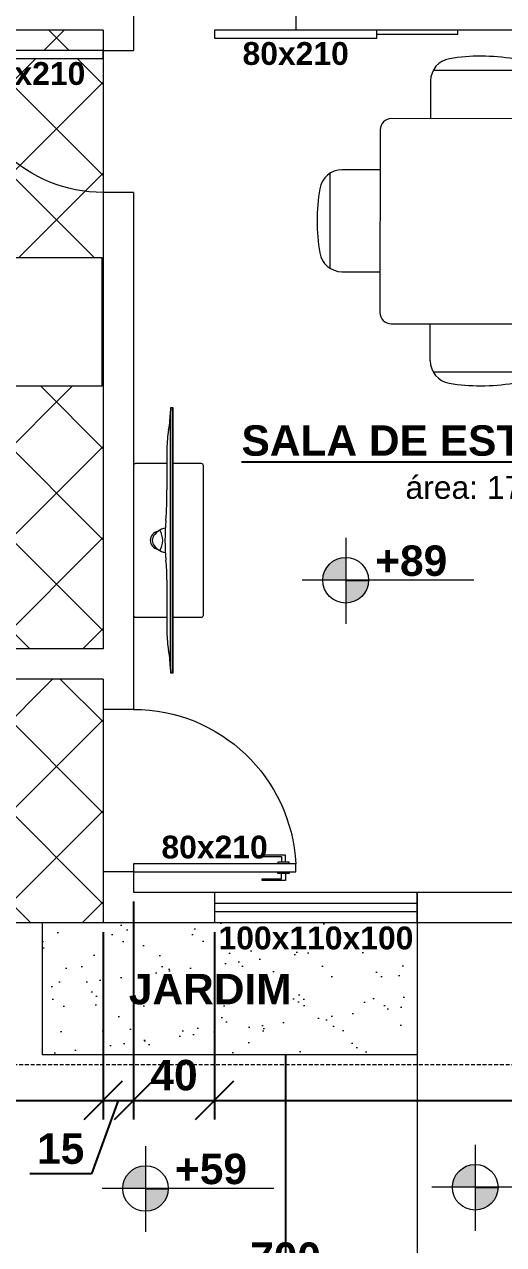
# Model space of a CAD drawing. Header units: centimetres. Extents: x 35234 to 39785, y -7058 to -4021.
# Drawn here: x 35675 to 35911, y -5849 to -5247 of the extents above; entities that cross this region are included whole.
import ezdxf

# ---------------------------------------------------------------- set-up
doc = ezdxf.new("R2010")
doc.units = ezdxf.units.CM
doc.header["$LTSCALE"] = 0.3
doc.linetypes.add('CENTER', pattern=[50.8, 31.75, -6.35, 6.35, -6.35])
doc.linetypes.add('HIDDEN', pattern=[9.525, 6.35, -3.175])
for name, color, linetype, lineweight in [('Blocos', 242, 'Continuous', 5), ('Cotas', 250, 'Continuous', 5), ('Janelas', 86, 'Continuous', 5), ('Paredes', 87, 'Continuous', 20), ('Piso', 253, 'Continuous', 5), ('Portas', 152, 'Continuous', 5), ('Projeção Cobertura', 52, 'HIDDEN', 15), ('Simbolos', 1, 'Continuous', 13), ('Vegetação', 104, 'Continuous', 13)]:
    doc.layers.add(name, color=color, linetype=linetype, lineweight=lineweight)
doc.layers.add('Texto', color=102, linetype='Continuous')
doc.styles.add('Cotas', font='')
doc.styles.add('Texto', font='')
doc.styles.get('Cotas').set_extended_font_data('Arial', bold=True)
doc.styles.get('Texto').set_extended_font_data('Arial', bold=True)
doc.dimstyles.new('Cotas', dxfattribs={"dimscale": 0, "dimtxt": 2, "dimasz": 2.5, "dimexe": 1.25, "dimexo": 0.625, "dimtad": 1, "dimtxsty": 'Cotas', "dimblk": 'OBLIQUE', "dimcen": 2.5, "dimclrt": 102, "dimadec": 0, "dimazin": 0, "dimtfac": 1, "dimtmove": 0, "dimatfit": 3, "dimfxl": 1, "dimarcsym": 0})
doc.dimstyles.new('Portas e Janelas', dxfattribs={"dimscale": 0, "dimtxt": 1.5, "dimasz": 2.5, "dimexe": 1.25, "dimexo": 0.625, "dimtad": 1, "dimtxsty": 'Cotas', "dimblk": 'OBLIQUE', "dimcen": 2.5, "dimse1": 1, "dimse2": 1, "dimsd1": 1, "dimsd2": 1, "dimclrt": 102, "dimadec": 0, "dimazin": 0, "dimtfac": 1, "dimtmove": 0, "dimatfit": 3, "dimfxl": 1, "dimarcsym": 0})
pattern_1 = [(45, (-1352.788, 268.743), (-22.45064, 22.45064), []), (135, (-1352.788, 268.743), (-22.45064, -22.45064), [])]

# ---------------------------------------------------------------- blocks, each defined once
blk = doc.blocks.new('porta70')
at = {"layer": 'Portas'}
for p, q in [((0, 66.75), (-0.75, 66.75)), ((-0.75, 66.75), (-0.75, 61.25)), ((0, 0), (0, 70)), ((0, 70), (4, 70)), ((4, 70), (4, 0)), ((4, 66.75), (4.75, 66.75)), ((4.75, 66.75), (4.75, 61.25)), ((-0.75, 65), (-4.25, 65)), ((-4.25, 65), (-4.25, 53.5)), ((-3.5, 53.5), (-3.5, 63)), ((-3.5, 63), (-0.75, 63)), ((-0.75, 61.25), (0, 61.25)), ((4.75, 61.25), (4, 61.25)), ((4.75, 65), (8.25, 65)), ((7.5, 63), (4.75, 63)), ((7.5, 53.5), (7.5, 63)), ((8.25, 65), (8.25, 53.5)), ((-4.25, 53.5), (-3.5, 53.5)), ((8.25, 53.5), (7.5, 53.5)), ((4, 0), (0, 0))]:
    blk.add_line(p, q, dxfattribs=at)
blk.add_arc((0, 0), 70, 0, 86.72951, dxfattribs=at)
blk = doc.blocks.new('portacorrer80')
at = {"layer": 'Portas'}
for p, q in [((0, 0), (-80, 0)), ((-80, 0), (-80, -4)), ((0, -4), (0, 0)), ((40, 0), (0, 0)), ((40, -2), (40, 0)), ((-80, -4), (0, -4)), ((0, -2), (40, -2))]:
    blk.add_line(p, q, dxfattribs=at)
blk = doc.blocks.new('janela100')
at = {"layer": 'Janelas'}
for p, q in [((0, 7.5), (100, 7.5)), ((0, 7.5), (0, -7.5)), ((100, 7.5), (100, -7.5)), ((0, 2), (100, 2)), ((0, -2), (100, -2)), ((0, -7.5), (100, -7.5))]:
    blk.add_line(p, q, dxfattribs=at)
blk = doc.blocks.new('porta80')
at = {"layer": 'Portas'}
for p, q in [((0, 0), (0, 80)), ((0, 80), (4, 80)), ((4, 80), (4, 0)), ((-0.75, 75), (-4.25, 75)), ((-4.25, 75), (-4.25, 63.5)), ((-3.5, 63.5), (-3.5, 73)), ((-3.5, 73), (-0.75, 73)), ((0, 76.75), (-0.75, 76.75)), ((-0.75, 76.75), (-0.75, 71.25)), ((4, 76.75), (4.75, 76.75)), ((4.75, 76.75), (4.75, 71.25)), ((4.75, 75), (8.25, 75)), ((7.5, 73), (4.75, 73)), ((7.5, 63.5), (7.5, 73)), ((8.25, 75), (8.25, 63.5)), ((-0.75, 71.25), (0, 71.25)), ((4.75, 71.25), (4, 71.25)), ((-4.25, 63.5), (-3.5, 63.5)), ((8.25, 63.5), (7.5, 63.5)), ((4, 0), (0, 0))]:
    blk.add_line(p, q, dxfattribs=at)
blk.add_arc((0, 0), 80.1, 0, 87.13759, dxfattribs=at)
blk = doc.blocks.new('geladeira')
at = {"layer": 'Blocos'}
for p, q in [((-25, 72.78), (-25, 70.78)), ((25, 70.78), (25, 72.78)), ((-21, 69.5), (-31.55, 69.5)), ((-31.55, 69.5), (-31.55, 0)), ((-25, 70.78), (-21, 70.78)), ((-16, 70.78), (-21, 70.78)), ((-21, 70.78), (-21, 69.5)), ((-16, 69.5), (-21, 69.5)), ((-16, 69.5), (-16, 70.78)), ((-16, 70.78), (16, 70.78)), ((16, 69.5), (-16, 69.5)), ((21, 70.78), (16, 70.78)), ((16, 70.78), (16, 69.5)), ((21, 69.5), (16, 69.5)), ((21, 69.5), (21, 70.78)), ((21, 70.78), (25, 70.78)), ((31.55, 69.5), (21, 69.5)), ((31.55, 0), (31.55, 69.5)), ((31.55, 63.5), (-31.55, 63.5)), ((-31.55, 0), (31.55, 0))]:
    blk.add_line(p, q, dxfattribs=at)
blk.add_arc((0, -134.84), 209.12, 83.134, 96.866, dxfattribs=at)
blk = doc.blocks.new('tv_led')
at = {"layer": 'Blocos'}
for p, q in [((36.86, 0), (-36.86, 0)), ((-37.86, -1), (-37.86, -16.48)), ((37.86, -16.48), (37.86, -1)), ((-37.86, -16.48), (-45.31, -16.48)), ((-19.44, -16.48), (-37.86, -16.48)), ((37.86, -16.48), (24.97, -16.48)), ((45.31, -16.48), (37.86, -16.48)), ((-63.74, -18.2), (-65.3, -18.2)), ((-65.3, -18.2), (-65.3, -19.52)), ((-65.3, -19.16), (65.3, -19.16)), ((-65.3, -19.52), (-37.86, -19.52)), ((-63.74, -18.2), (63.74, -18.2)), ((-37.86, -19.52), (37.86, -19.52)), ((-37.86, -19.52), (-37.86, -33.5)), ((37.86, -33.5), (37.86, -19.52)), ((37.86, -19.52), (65.3, -19.52)), ((65.3, -18.2), (63.74, -18.2)), ((65.3, -19.52), (65.3, -18.2)), ((-36.86, -34.5), (36.86, -34.5))]:
    blk.add_line(p, q, dxfattribs=at)
for centre, radius, start, end in [((-36.86, -1), 1, 90, 180), ((36.86, -1), 1, 0, 90), ((1.96, -16.92), 8.07, 115, 171.45203), ((0, -12.71), 4.43, 10.62631, 169.37369), ((0, -12.71), 3.43, 65, 115), ((-1.96, -16.92), 8.07, 8.54797, 65), ((-63.74, 31.54), 49.74, 270, 280.67276), ((-45.31, -66.22), 49.74, 90, 100.67276), ((-19.44, 83.52), 100, 270, 275.57884), ((0, -115.53), 100, 84.42116, 95.57884), ((0, -4.85), 9.55, 237.95314, 302.04686), ((24.97, 229.21), 245.69, 266.44167, 270.00063), ((45.31, -66.22), 49.74, 79.32724, 90), ((63.74, 31.54), 49.74, 259.32724, 270), ((-36.86, -33.5), 1, 180, 270), ((36.86, -33.5), 1, 270, 0)]:
    blk.add_arc(centre, radius, start, end, dxfattribs=at)
blk = doc.blocks.new('mesa')
at = {"layer": 'Blocos'}
for p, q in [((-23.34, 108.02), (23.59, 108.02)), ((-24.99, 102.2), (-24.99, 83.44)), ((25.23, 83.44), (25.23, 102.2)), ((45.03, 83.44), (-45.03, 83.44)), ((-50.59, 77.88), (-50.59, -77.88)), ((50.59, -77.88), (50.59, 77.88)), ((-74.24, 57.22), (-74.24, 9.69)), ((-68.9, 58.58), (-50.59, 58.58)), ((69.15, 58.58), (50.59, 58.58)), ((74.48, 57.22), (74.48, 9.69)), ((-50.59, 8.28), (-68.83, 8.28)), ((50.59, 8.28), (69.08, 8.28)), ((-75.54, -17.56), (-75.54, -65.1)), ((-70.2, -16.2), (-50.59, -16.2)), ((69.15, -14.25), (50.59, -14.25)), ((74.48, -15.61), (74.48, -63.15)), ((50.59, -64.55), (69.08, -64.55)), ((-50.59, -66.5), (-70.13, -66.5)), ((-45.03, -83.44), (45.03, -83.44)), ((-24.54, -83.44), (-24.54, -101.76)), ((25.68, -101.76), (25.68, -83.44)), ((-23.15, -107.13), (24.3, -107.13))]:
    blk.add_line(p, q, dxfattribs=at)
for centre, radius, start, end in [((0.12, 17.45), 97.02, 90, 99.37227), ((0.12, 17.45), 97.02, 80.62773, 90), ((-13.87, 102.2), 11.12, 99.37227, 180), ((14.11, 102.2), 11.12, 0, 80.62773), ((-45.03, 77.88), 5.56, 90, 180), ((45.03, 77.88), 5.56, 0, 90), ((-68.9, 47.46), 11.12, 90, 170.69364), ((69.15, 47.46), 11.12, 9.30636, 90), ((14.88, 33.73), 96.02, 170.69364, 180.09023), ((-14.63, 33.73), 96.02, 359.90977, 9.30636), ((17.2, 33.74), 98.34, 180.09023, 189.45667), ((-16.96, 33.74), 98.34, 350.54333, 359.90977), ((-68.83, 19.41), 11.12, 189.45667, 270), ((69.08, 19.41), 11.12, 270, 350.54333), ((-70.2, -27.32), 11.12, 90, 170.69364), ((69.15, -25.37), 11.12, 9.30636, 90), ((-14.63, -39.1), 96.02, 359.90977, 9.30636), ((13.58, -41.05), 96.02, 170.69364, 180.09023), ((15.9, -41.05), 98.34, 180.09023, 189.45667), ((-16.96, -39.1), 98.34, 350.54333, 359.90977), ((-70.13, -55.38), 11.12, 189.45667, 270), ((69.08, -53.43), 11.12, 270, 350.54333), ((-45.03, -77.88), 5.56, 180, 270), ((45.03, -77.88), 5.56, 270, 0), ((-13.42, -101.76), 11.12, 180, 260.62773), ((14.56, -101.76), 11.12, 279.37227, 0), ((0.57, -17.01), 97.02, 260.62773, 270), ((0.57, -17.01), 97.02, 270, 279.37227)]:
    blk.add_arc(centre, radius, start, end, dxfattribs=at)
blk = doc.blocks.new('_Oblique')
at = {"color": 0, "linetype": 'ByBlock', "lineweight": -2}
blk.add_line((-0.5, -0.5), (0.5, 0.5), dxfattribs=at)
blk = doc.blocks.new('*D23')
at = {"layer": 'Cotas', "color": 0, "lineweight": -2, "transparency": 16777216}
for p, q in [((35473.8, -5695), (35473.8, -5787.35)), ((35713.8, -5695), (35713.8, -5787.35)), ((35473.8, -5777.97), (35713.8, -5777.97))]:
    blk.add_line(p, q, dxfattribs=at)
at = {"layer": 'Defpoints', "color": 0, "transparency": 16777216}
for p in [(35473.8, -5690.31), (35713.8, -5690.31), (35713.8, -5777.97)]:
    blk.add_point(p, dxfattribs=at)
at = {"layer": 'Cotas', "color": 0, "lineweight": -2, "transparency": 16777216, "xscale": 18.75000088180639, "yscale": 18.75000088180639, "zscale": 18.75000088180639, "rotation": 180}
blk.add_blockref('_Oblique', (35473.8, -5777.97), dxfattribs=at)
at = {"layer": 'Cotas', "color": 0, "lineweight": -2, "transparency": 16777216, "xscale": 18.75000088180639, "yscale": 18.75000088180639, "zscale": 18.75000088180639}
blk.add_blockref('_Oblique', (35713.8, -5777.97), dxfattribs=at)
at = {"layer": 'Cotas', "color": 102, "transparency": 16777216, "insert": (35593.8, -5765.63), "char_height": 15, "attachment_point": 5, "style": 'Cotas'}
blk.add_mtext('240', dxfattribs=at)
blk = doc.blocks.new('*D24')
at = {"layer": 'Cotas', "color": 0, "lineweight": -2, "transparency": 16777216}
for p, q in [((35728.8, -5680), (35728.8, -5787.35)), ((35713.8, -5695), (35713.8, -5787.35)), ((35721.3, -5777.97), (35708.09, -5814.23)), ((35713.8, -5777.97), (35728.8, -5777.97)), ((35708.09, -5814.23), (35677.7, -5814.23))]:
    blk.add_line(p, q, dxfattribs=at)
at = {"layer": 'Defpoints', "color": 0, "transparency": 16777216}
for p in [(35728.8, -5675.31), (35713.8, -5690.31), (35728.8, -5777.97)]:
    blk.add_point(p, dxfattribs=at)
at = {"layer": 'Cotas', "color": 0, "lineweight": -2, "transparency": 16777216, "xscale": 18.75000088180639, "yscale": 18.75000088180639, "zscale": 18.75000088180639, "rotation": 180}
blk.add_blockref('_Oblique', (35713.8, -5777.97), dxfattribs=at)
at = {"layer": 'Cotas', "color": 0, "lineweight": -2, "transparency": 16777216, "xscale": 18.75000088180639, "yscale": 18.75000088180639, "zscale": 18.75000088180639}
blk.add_blockref('_Oblique', (35728.8, -5777.97), dxfattribs=at)
at = {"layer": 'Cotas', "color": 102, "transparency": 16777216, "insert": (35692.89, -5801.88), "char_height": 15, "attachment_point": 5, "style": 'Cotas'}
blk.add_mtext('15', dxfattribs=at)
blk = doc.blocks.new('*D25')
at = {"layer": 'Cotas', "color": 0, "lineweight": -2, "transparency": 16777216}
for p, q in [((35728.8, -5680), (35728.8, -5787.35)), ((35768.8, -5695), (35768.8, -5787.35)), ((35728.8, -5777.97), (35768.8, -5777.97))]:
    blk.add_line(p, q, dxfattribs=at)
at = {"layer": 'Defpoints', "color": 0, "transparency": 16777216}
for p in [(35728.8, -5675.31), (35768.8, -5690.31), (35768.8, -5777.97)]:
    blk.add_point(p, dxfattribs=at)
at = {"layer": 'Cotas', "color": 0, "lineweight": -2, "transparency": 16777216, "xscale": 18.75000088180639, "yscale": 18.75000088180639, "zscale": 18.75000088180639, "rotation": 180}
blk.add_blockref('_Oblique', (35728.8, -5777.97), dxfattribs=at)
at = {"layer": 'Cotas', "color": 0, "lineweight": -2, "transparency": 16777216, "xscale": 18.75000088180639, "yscale": 18.75000088180639, "zscale": 18.75000088180639}
blk.add_blockref('_Oblique', (35768.8, -5777.97), dxfattribs=at)
at = {"layer": 'Cotas', "color": 102, "transparency": 16777216, "insert": (35748.8, -5765.63), "char_height": 15, "attachment_point": 5, "style": 'Cotas'}
blk.add_mtext('40', dxfattribs=at)
blk = doc.blocks.new('*D26')
at = {"layer": 'Cotas', "color": 0, "lineweight": -2, "transparency": 16777216}
for p, q in [((36138.8, -5680), (36138.8, -5787.35)), ((35768.8, -5695), (35768.8, -5787.35)), ((35768.8, -5777.97), (36138.8, -5777.97))]:
    blk.add_line(p, q, dxfattribs=at)
at = {"layer": 'Defpoints', "color": 0, "transparency": 16777216}
for p in [(36138.8, -5675.31), (35768.8, -5690.31), (36138.8, -5777.97)]:
    blk.add_point(p, dxfattribs=at)
at = {"layer": 'Cotas', "color": 0, "lineweight": -2, "transparency": 16777216, "xscale": 18.75000088180639, "yscale": 18.75000088180639, "zscale": 18.75000088180639, "rotation": 180}
blk.add_blockref('_Oblique', (35768.8, -5777.97), dxfattribs=at)
at = {"layer": 'Cotas', "color": 0, "lineweight": -2, "transparency": 16777216, "xscale": 18.75000088180639, "yscale": 18.75000088180639, "zscale": 18.75000088180639}
blk.add_blockref('_Oblique', (36138.8, -5777.97), dxfattribs=at)
at = {"layer": 'Cotas', "color": 102, "transparency": 16777216, "insert": (35953.8, -5765.63), "char_height": 15, "attachment_point": 5, "style": 'Cotas'}
blk.add_mtext('370', dxfattribs=at)
blk = doc.blocks.new('*D31')
at = {"layer": 'Cotas', "color": 0, "lineweight": -2, "transparency": 16777216}
for p, q in [((35453.8, -5695), (35453.8, -5877.37)), ((36153.8, -5695), (36153.8, -5877.37)), ((35453.8, -5867.99), (36153.8, -5867.99))]:
    blk.add_line(p, q, dxfattribs=at)
at = {"layer": 'Defpoints', "color": 0, "transparency": 16777216}
for p in [(35453.8, -5690.31), (36153.8, -5690.31), (36153.8, -5867.99)]:
    blk.add_point(p, dxfattribs=at)
at = {"layer": 'Cotas', "color": 0, "lineweight": -2, "transparency": 16777216, "xscale": 18.75000088180639, "yscale": 18.75000088180639, "zscale": 18.75000088180639, "rotation": 180}
blk.add_blockref('_Oblique', (35453.8, -5867.99), dxfattribs=at)
at = {"layer": 'Cotas', "color": 0, "lineweight": -2, "transparency": 16777216, "xscale": 18.75000088180639, "yscale": 18.75000088180639, "zscale": 18.75000088180639}
blk.add_blockref('_Oblique', (36153.8, -5867.99), dxfattribs=at)
at = {"layer": 'Cotas', "color": 102, "transparency": 16777216, "insert": (35803.8, -5855.64), "char_height": 15, "attachment_point": 5, "style": 'Cotas'}
blk.add_mtext('700', dxfattribs=at)
blk = doc.blocks.new('*D73')
at = {"layer": 'Defpoints', "color": 0, "transparency": 16777216}
for p in [(35728.8, -5661.31), (35808.8, -5661.31), (35808.8, -5663.61)]:
    blk.add_point(p, dxfattribs=at)
at = {"layer": 'Cotas', "color": 102, "transparency": 16777216, "insert": (35768.8, -5653.18), "char_height": 11.25, "attachment_point": 5, "style": 'Cotas'}
blk.add_mtext('80x210', dxfattribs=at)
blk = doc.blocks.new('*D74')
at = {"layer": 'Defpoints', "color": 0, "transparency": 16777216}
for p in [(35768.8, -5690.31), (35868.8, -5690.31), (35868.8, -5708.43)]:
    blk.add_point(p, dxfattribs=at)
at = {"layer": 'Cotas', "color": 102, "transparency": 16777216, "insert": (35818.8, -5697.99), "char_height": 11.25, "attachment_point": 5, "style": 'Cotas'}
blk.add_mtext('100x110x100', dxfattribs=at)
blk = doc.blocks.new('*D76')
at = {"layer": 'Defpoints', "color": 0, "transparency": 16777216}
for p in [(35768.8, -5254.31), (35848.8, -5254.31), (35848.8, -5272.36)]:
    blk.add_point(p, dxfattribs=at)
at = {"layer": 'Cotas', "color": 102, "transparency": 16777216, "insert": (35808.8, -5261.92), "char_height": 11.25, "attachment_point": 5, "style": 'Cotas'}
blk.add_mtext('80x210', dxfattribs=at)
blk = doc.blocks.new('*D77')
at = {"layer": 'Defpoints', "color": 0, "transparency": 16777216}
for p in [(35643.8, -5264.31), (35713.8, -5264.31), (35643.8, -5282.21)]:
    blk.add_point(p, dxfattribs=at)
at = {"layer": 'Cotas', "color": 102, "transparency": 16777216, "insert": (35678.8, -5271.78), "char_height": 11.25, "attachment_point": 5, "style": 'Cotas'}
blk.add_mtext('70x210', dxfattribs=at)

msp = doc.modelspace()

# ---------------------------------------------------------------- hatches: boundary and pattern name
at = {"layer": 'Piso'}
h = msp.add_hatch(dxfattribs=at)
h.set_pattern_fill('ANSI37', color=256, scale=10)
h.set_pattern_definition(pattern_1)
h.paths.add_polyline_path([(35643.916, -5264.312), (35643.802, -5264.312), (35643.802, -5260.312), (35647.052, -5260.312), (35647.052, -5259.562), (35648.802, -5259.562), (35648.802, -5256.062), (35660.302, -5256.062), (35660.302, -5256.812), (35650.802, -5256.812), (35650.802, -5259.562), (35652.552, -5259.562), (35713.802, -5260.312), (35713.802, -5250.312), (35468.802, -5250.312), (35468.802, -5260.312), (35540.052, -5260.312), (35540.052, -5259.562), (35541.802, -5259.562), (35541.802, -5256.812), (35532.302, -5256.812), (35532.302, -5256.062), (35543.802, -5256.062), (35543.802, -5259.562), (35545.552, -5259.562), (35548.802, -5260.312), (35548.802, -5264.312, -0.3996556), (35468.802, -5340.412), (35528.802, -5340.412), (35528.802, -5495.312), (35582.446, -5495.312), (35582.446, -5490.312), (35587.133, -5490.312), (35587.133, -5488.812), (35593.122, -5488.812), (35593.122, -5490.312), (35610.76, -5490.312), (35610.76, -5488.812), (35616.76, -5488.812), (35616.76, -5490.312), (35618.76, -5490.312), (35618.76, -5488.812), (35624.76, -5488.812), (35624.76, -5490.312), (35626.76, -5490.312), (35626.76, -5488.812), (35632.76, -5488.812), (35632.76, -5490.312), (35634.76, -5490.312), (35634.76, -5488.812), (35640.76, -5488.812), (35640.76, -5490.312), (35642.76, -5490.312), (35642.76, -5488.812), (35648.76, -5488.812), (35648.76, -5490.312), (35650.76, -5490.312), (35650.76, -5488.812), (35656.76, -5488.812), (35656.76, -5490.312), (35659.446, -5490.312), (35659.446, -5549.312), (35656.446, -5549.312), (35656.446, -5555.312), (35713.802, -5555.312), (35713.802, -5425.755), (35643.802, -5425.755), (35643.802, -5415.205), (35642.518, -5415.205), (35642.518, -5419.205), (35640.518, -5419.205, -0.0599889), (35640.518, -5369.205), (35642.518, -5369.205), (35642.518, -5373.205), (35643.802, -5373.205), (35643.802, -5362.655), (35713.802, -5362.655), (35713.802, -5330.312, -0.3975651)])
h.paths.add_polyline_path([(35572.256, -5381.244), (35561.007, -5381.244), (35561.007, -5392.395, 0.4116619)], flags=16)
h.paths.add_polyline_path([(35548.802, -5264.312), (35545.552, -5264.312), (35545.552, -5265.062), (35543.802, -5265.062), (35543.802, -5268.562), (35532.302, -5268.562), (35532.302, -5267.812), (35541.802, -5267.812), (35541.802, -5265.062), (35540.052, -5265.062), (35468.802, -5264.312), (35468.802, -5260.312), (35453.802, -5260.312), (35453.802, -5340.312), (35468.802, -5340.312), (35468.802, -5340.412, 0.3996556)])
h.paths.add_polyline_path([(35713.802, -5264.312), (35652.552, -5264.312), (35652.552, -5265.062), (35650.802, -5265.062), (35650.802, -5267.812), (35660.302, -5267.812), (35660.302, -5268.562), (35648.802, -5268.562), (35648.802, -5265.062), (35647.052, -5265.062), (35643.918, -5264.338, 0.3974543), (35713.802, -5330.312)], flags=17)
h.paths.add_polyline_path([(35570.945, -5387.242), (35613.99, -5387.242), (35613.99, -5356.332), (35570.945, -5356.332)], flags=24)
h.paths.add_polyline_path([(35543.273, -5348.64), (35646.226, -5348.64), (35646.226, -5297.528), (35543.273, -5297.528)], flags=24)
h.paths.add_polyline_path([(35479.837, -5283.183), (35537.905, -5283.183), (35537.905, -5260), (35479.837, -5260)], flags=24)
h.paths.add_polyline_path([(35649.821, -5283.472), (35707.89, -5283.472), (35707.89, -5260.289), (35649.821, -5260.289)], flags=25)
h = msp.add_hatch(dxfattribs=at)
h.set_pattern_fill('ANSI37', color=256, scale=10)
h.set_pattern_definition(pattern_1)
h.paths.add_polyline_path([(35713.802, -5585.312), (35713.802, -5570.312), (35453.802, -5570.312), (35453.802, -5670.312), (35473.802, -5670.312), (35473.802, -5690.312), (35713.802, -5690.312), (35713.802, -5665.312)])
h.paths.add_polyline_path([(35537.636, -5656.344), (35526.387, -5656.344), (35526.387, -5667.495, 0.4116619)], flags=16)
h.paths.add_polyline_path([(35536.325, -5662.343), (35579.37, -5662.343), (35579.37, -5631.432), (35536.325, -5631.432)], flags=24)
h.paths.add_polyline_path([(35529.424, -5626.708), (35641.709, -5626.708), (35641.709, -5575.596), (35529.424, -5575.596)], flags=24)
at = {"layer": 'Simbolos'}
h = msp.add_hatch(color=256, dxfattribs=at)
h.dxf.hatch_style = 1
h.paths.add_polyline_path([(35833.464, -5521.55), (35833.464, -5510.301, 0.4142136), (35822.214, -5521.55)])
h.paths.add_polyline_path([(35844.713, -5521.648), (35833.464, -5521.648), (35833.464, -5532.8, 0.4116619)])
h = msp.add_hatch(color=256, dxfattribs=at)
h.dxf.hatch_style = 1
h.paths.add_polyline_path([(35734.713, -5821.441), (35734.713, -5810.191, 0.4142136), (35723.464, -5821.441)])
h.paths.add_polyline_path([(35745.963, -5821.539), (35734.713, -5821.539), (35734.713, -5832.69, 0.4116619)])
h = msp.add_hatch(color=256, dxfattribs=at)
h.dxf.hatch_style = 1
h.paths.add_polyline_path([(35897.358, -5820.849), (35897.358, -5809.6, 0.4142136), (35886.108, -5820.849)])
h.paths.add_polyline_path([(35908.607, -5820.947), (35897.358, -5820.947), (35897.358, -5832.099, 0.4116619)])
at = {"layer": 'Vegetação'}
h = msp.add_hatch(dxfattribs=at)
h.set_pattern_fill('AR-SAND', color=256, scale=0.5)
h.set_pattern_definition([(37.5, (-4727.36, -487.514), (-0.800016, 24.470662), [0, -19.304, 0, -21.59, 0, -20.6375]), (7.5, (-4727.36, -487.514), (22.476164, 35.841255), [0, -10.414, 0, -17.399, 0, -6.6675]), (327.5, (-4742.98, -487.514), (39.549619, 0.071859), [0, -6.35, 0, -22.86, 0, -29.845]), (317.5, (-4742.98, -487.514), (38.177823, 11.146466), [0, -3.175, 0, -14.986, 0, -17.145])])
h.paths.add_polyline_path([(35363.802, -5570.312), (35318.802, -5570.312), (35318.802, -5883.638, -0.4957288), (35366.989, -5946.98, 0.4914557), (35414.489, -6010.316, -0.4101938), (35463.802, -6060.312), (35463.802, -5855.312), (35363.802, -5855.312)])
h.paths.add_polyline_path([(35318.802, -5893.638), (35318.802, -6060.312), (35453.802, -6060.312, 0.4101938), (35414.352, -6020.315, -0.4914557), (35357.352, -5944.311, 0.4957288)], flags=17)
h.paths.add_polyline_path([(35803.802, -6010.312), (35623.802, -6010.312, 0.4142136), (35583.802, -6050.312), (35803.802, -6050.312)], flags=17)
h.paths.add_polyline_path([(35803.802, -5855.312), (35573.802, -5855.312), (35573.802, -6050.312, -0.4142136), (35623.802, -6000.312), (35803.802, -6000.312)])
h.paths.add_polyline_path([(35583.802, -5690.312), (35473.802, -5690.312), (35453.802, -5690.312), (35453.802, -5670.312), (35453.802, -5570.312), (35443.802, -5570.312), (35443.802, -5755.312), (35583.802, -5755.312)])
h.paths.add_polyline_path([(35868.802, -5690.312), (35768.802, -5690.312), (35713.802, -5690.312), (35683.802, -5690.312), (35683.802, -5755.312), (35868.802, -5755.312)])
h.paths.add_polyline_path([(35357.259, -5871.238), (35399.721, -5871.238), (35399.721, -5840.327), (35357.259, -5840.327)], flags=24)
h.paths.add_polyline_path([(35375.255, -5936.817), (35463.086, -5936.817), (35463.086, -5905.907), (35375.255, -5905.907)], flags=24)
h.paths.add_polyline_path([(35782.642, -5871.238), (35825.105, -5871.238), (35825.105, -5840.327), (35782.642, -5840.327)], flags=9)
h.paths.add_polyline_path([(35691.14, -5936.817), (35778.97, -5936.817), (35778.97, -5905.907), (35691.14, -5905.907)], flags=24)
h.paths.add_polyline_path([(35463.876, -5738.795), (35551.707, -5738.795), (35551.707, -5707.884), (35463.876, -5707.884)], flags=24)
h.paths.add_polyline_path([(35767.682, -5709.689), (35869.454, -5709.689), (35869.454, -5686.506), (35767.682, -5686.506)], flags=9)
h.paths.add_polyline_path([(35722.381, -5738.795), (35810.212, -5738.795), (35810.212, -5707.884), (35722.381, -5707.884)], flags=24)

# ---------------------------------------------------------------- linework, layer by layer
at = {"layer": 'Paredes'}
for p, q in [((35728.802, -5225.312), (35728.802, -5260.312)), ((35808.802, -5235.312), (35808.802, -5250.312)), ((35713.802, -5250.312), (35468.802, -5250.312)), ((35713.802, -5250.312), (35713.802, -5260.312)), ((36153.802, -5250.312), (35808.802, -5250.312)), ((35713.802, -5260.312), (35728.802, -5260.312)), ((35713.802, -5330.312), (35713.802, -5555.312)), ((35728.802, -5330.312), (35713.802, -5330.312)), ((35728.802, -5330.312), (35728.802, -5585.312)), ((35713.802, -5555.312), (35468.802, -5555.312)), ((35713.802, -5570.312), (35453.802, -5570.312)), ((35713.802, -5570.312), (35713.802, -5585.312)), ((35728.802, -5585.312), (35713.802, -5585.312)), ((35713.802, -5665.312), (35713.802, -5690.312)), ((35728.802, -5665.312), (35713.802, -5665.312)), ((35728.802, -5665.312), (35728.802, -5675.312)), ((35728.802, -5675.312), (35768.802, -5675.312)), ((35768.802, -5675.312), (35768.802, -5690.312)), ((35868.802, -5675.312), (36138.802, -5675.312)), ((35868.802, -5690.312), (35868.802, -5675.312)), ((35713.802, -5690.312), (35768.802, -5690.312)), ((35868.802, -5690.312), (36153.802, -5690.312))]:
    msp.add_line(p, q, dxfattribs=at)
at = {"layer": 'Piso'}
for p, q in [((35713.802, -5260.312), (35713.802, -5330.312)), ((35713.802, -5585.312), (35713.802, -5665.312)), ((35473.802, -5690.312), (35713.802, -5690.312)), ((35683.802, -5690.312), (35683.802, -5755.312)), ((35868.802, -5690.312), (35868.802, -6050.312)), ((35683.802, -5755.312), (35868.802, -5755.312))]:
    msp.add_line(p, q, dxfattribs=at)
at = {"layer": 'Projeção Cobertura'}
msp.add_line((35383.802, -5760.312), (36223.802, -5760.312), dxfattribs=at)
at = {"layer": 'Simbolos'}
for p, q in [((35833.464, -5500.665), (35833.464, -5542.985)), ((35896.732, -5521.55), (35812.029, -5521.55)), ((35833.464, -5521.648), (35844.713, -5521.648)), ((35734.713, -5800.556), (35734.713, -5842.876)), ((35897.358, -5799.964), (35897.358, -5842.284)), ((35797.982, -5821.441), (35713.279, -5821.441)), ((35734.713, -5821.539), (35745.963, -5821.539)), ((35960.626, -5820.849), (35875.924, -5820.849)), ((35897.358, -5820.947), (35908.607, -5820.947))]:
    msp.add_line(p, q, dxfattribs=at)
at = {"layer": 'Simbolos', "linetype": 'CENTER', "const_width": 1}
msp.add_lwpolyline([(35803.802, -5755.066), (35803.802, -6290.12)], dxfattribs=at)
at = {"layer": 'Simbolos'}
for centre in [(35833.464, -5521.55), (35734.713, -5821.441), (35897.358, -5820.849)]:
    msp.add_circle(centre, 11.25, dxfattribs=at)

# ---------------------------------------------------------------- block references
at = {"layer": 'Blocos'}
for name, p, rotation in [('mesa', (35933.86, -5344.575), 89.93466190228968), ('geladeira', (35713.302, -5394.205), 90), ('tv_led', (35728.802, -5501.89), 90)]:
    msp.add_blockref(name, p, dxfattribs=dict(at, rotation=rotation))
at = {"layer": 'Janelas'}
msp.add_blockref('janela100', (35768.802, -5682.812), dxfattribs=at)
at = {"layer": 'Portas'}
msp.add_blockref('portacorrer80', (35848.802, -5250.312), dxfattribs=at)
at = {"layer": 'Portas', "xscale": -1}
for name, p, rotation in [('porta70', (35713.802, -5260.312), 90), ('porta80', (35728.802, -5665.312), 270)]:
    msp.add_blockref(name, p, dxfattribs=dict(at, rotation=rotation))

# ---------------------------------------------------------------- texts
at = {"layer": 'Texto', "char_height": 15, "attachment_point": 1, "style": 'Texto'}
for s, width, gutter_width, insert in [('\\pi4.55687;{\\LSALA DE ESTAR/JANTAR\\P\\pi85.42744;\\fArial|b0|i0|c0|p34;\\H0.75x;\\lárea: 17.43m²}', 267.86886, 12.5, (35777.525, -5445.155)), ('+89', 49.31688, 2, (35848.021, -5504.395)), ('\\pi14.50422;JARDIM', 107.49753, 12.5, (35711.985, -5715.604)), ('+59', 5.76926, 2, (35749.271, -5804.285))]:
    msp.add_mtext_dynamic_manual_height_columns(s, width=width, gutter_width=gutter_width, heights=[0], dxfattribs=dict(at, insert=insert))

# ---------------------------------------------------------------- dimensions: what is measured, and where the dimension line sits
at = {"layer": 'Cotas'}
for base, p1, p2, picture, middle in [((35848.802, -5272.357), (35768.802, -5254.312), (35848.802, -5254.312), '*D76', (35808.802, -5261.921)), ((35643.802, -5282.208), (35713.802, -5264.312), (35643.802, -5264.312), '*D77', (35678.802, -5271.777)), ((35808.802, -5663.611), (35728.802, -5661.312), (35808.802, -5661.312), '*D73', (35768.802, -5653.175))]:
    dim = msp.add_linear_dim(base=base, p1=p1, p2=p2, text='<>x210', dimstyle='Portas e Janelas', override={"dimscale": 7.500001}, dxfattribs=at)
    dim.commit()
    dim.dimension.update_dxf_attribs({"geometry": picture, "text_midpoint": middle})
dim = msp.add_linear_dim(base=(35728.802, -5777.973), p1=(35713.802, -5690.312), p2=(35728.802, -5675.312), dimstyle='Cotas', override={"dimscale": 7.5, "dimtmove": 1}, dxfattribs=at)
dim.commit()
dim.dimension.update_dxf_attribs({"geometry": '*D24', "text_midpoint": (35703.402, -5814.227), "dimtype": 160})
for base, p1, p2, picture, middle in [((35768.802, -5777.973), (35728.802, -5675.312), (35768.802, -5690.312), '*D25', (35748.802, -5765.627)), ((36138.802, -5777.973), (35768.802, -5690.312), (36138.802, -5675.312), '*D26', (35953.802, -5765.627)), ((36153.802, -5867.991), (35453.802, -5690.312), (36153.802, -5690.312), '*D31', (35803.802, -5855.644)), ((35713.802, -5777.973), (35473.802, -5690.312), (35713.802, -5690.312), '*D23', (35593.802, -5765.627))]:
    dim = msp.add_linear_dim(base=base, p1=p1, p2=p2, dimstyle='Cotas', override={"dimscale": 7.5, "dimtmove": 1}, dxfattribs=at)
    dim.commit()
    dim.dimension.update_dxf_attribs({"geometry": picture, "text_midpoint": middle})
dim = msp.add_linear_dim(base=(35868.802, -5708.425), p1=(35768.802, -5690.312), p2=(35868.802, -5690.312), text='<>x110x100', dimstyle='Portas e Janelas', override={"dimscale": 7.500001}, dxfattribs=at)
dim.commit()
dim.dimension.update_dxf_attribs({"geometry": '*D74', "text_midpoint": (35818.802, -5708.425), "dimtype": 160})

doc.saveas('drawing.dxf')
